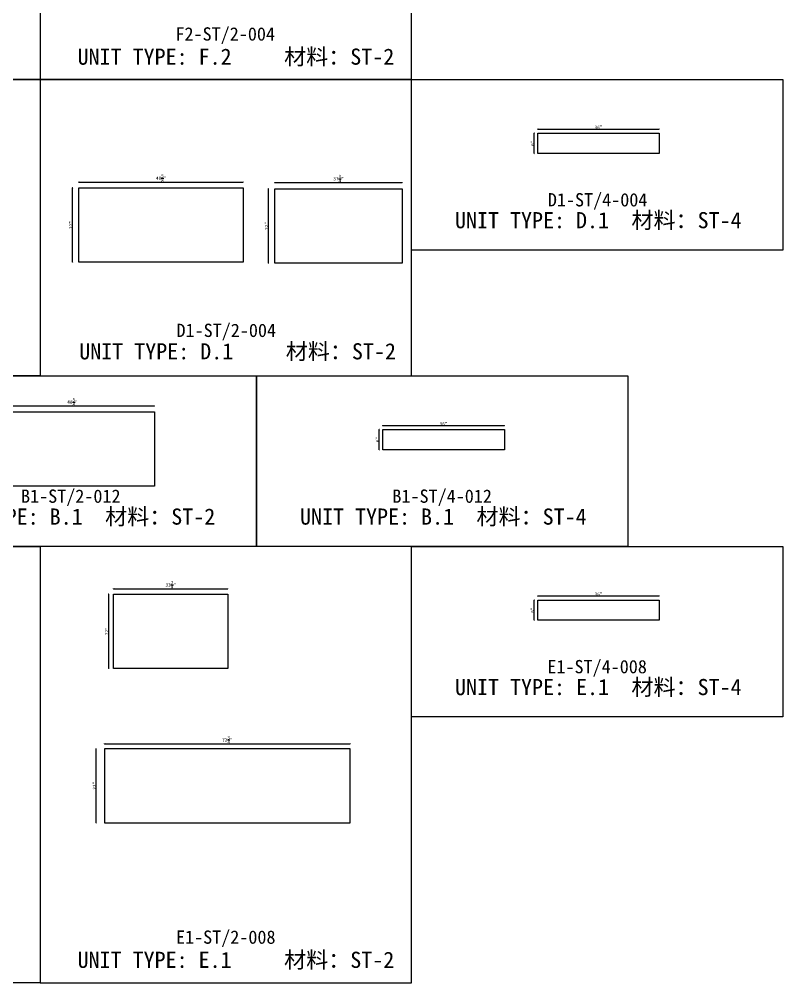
# Model space of a CAD drawing. Header units: millimetres. Extents: x -46966 to 138077, y -48408 to 2116.
# Drawn here: x 105926 to 111667, y -19970 to -12752 of the extents above; entities that cross this region are included whole.
import ezdxf
from ezdxf.enums import TextEntityAlignment as Align

# ---------------------------------------------------------------- set-up
doc = ezdxf.new("R2010")
doc.units = ezdxf.units.MM
doc.layers.add('PART_NUMBER', color=3, linetype='Continuous')
doc.styles.add('样式 1', font='')
doc.styles.get('样式 1').set_extended_font_data('NSimSun')
doc.dimstyles.new('副本 ISO-25', dxfattribs={"dimtxt": 25, "dimasz": 10, "dimexe": 1.5, "dimexo": 0.5, "dimtad": 1, "dimlfac": 0.03937, "dimlunit": 5, "dimtxsty": '样式 1', "dimblk": 'ARCHTICK', "dimcen": 2.5, "dimclrd": 256, "dimclrt": 1, "dimazin": 3, "dimtfac": 1, "dimtmove": 0, "dimatfit": 3, "dimfxlon": 1})

# ---------------------------------------------------------------- blocks, each defined once
blk = doc.blocks.new('_ArchTick')
at = {"color": 0, "linetype": 'ByBlock', "const_width": 0.15}
blk.add_lwpolyline([(-0.5, -0.5), (0.5, 0.5)], dxfattribs=at)
blk = doc.blocks.new('*D1799')
at = {"color": 0, "lineweight": -2, "transparency": 16777216}
for p, q in [((106375.6, -13977.3), (106375.6, -13974.8)), ((107610.7, -13977.3), (107610.7, -13974.8))]:
    blk.add_line(p, q, dxfattribs=at)
at = {"lineweight": -2, "transparency": 16777216}
blk.add_line((106375.6, -13976.3), (107610.7, -13976.3), dxfattribs=at)
at = {"layer": 'Defpoints', "color": 0, "transparency": 16777216}
for p in [(107610.7, -13976.3), (106375.6, -14020.9), (107610.7, -14020.9)]:
    blk.add_point(p, dxfattribs=at)
at = {"lineweight": -2, "transparency": 16777216, "xscale": 10, "yscale": 10, "zscale": 10, "rotation": 180}
blk.add_blockref('_ArchTick', (106375.6, -13976.3), dxfattribs=at)
at = {"lineweight": -2, "transparency": 16777216, "xscale": 10, "yscale": 10, "zscale": 10}
blk.add_blockref('_ArchTick', (107610.7, -13976.3), dxfattribs=at)
at = {"color": 1, "transparency": 16777216, "insert": (106993.2, -13947.2), "char_height": 25, "attachment_point": 5, "style": '样式 1'}
blk.add_mtext('\\A1;48{\\H1x;\\S5/8;}"', dxfattribs=at)
blk = doc.blocks.new('*D1800')
at = {"color": 0, "lineweight": -2, "transparency": 16777216}
for p, q in [((106328.9, -14020.9), (106326.4, -14020.9)), ((106328.9, -14579.7), (106326.4, -14579.7))]:
    blk.add_line(p, q, dxfattribs=at)
at = {"lineweight": -2, "transparency": 16777216}
blk.add_line((106327.9, -14579.7), (106327.9, -14020.9), dxfattribs=at)
at = {"layer": 'Defpoints', "color": 0, "transparency": 16777216}
for p in [(106327.9, -14020.9), (106375.6, -14020.9), (106375.6, -14579.7)]:
    blk.add_point(p, dxfattribs=at)
at = {"lineweight": -2, "transparency": 16777216, "xscale": 10, "yscale": 10, "zscale": 10}
for p, rotation in [((106327.9, -14020.9), 90), ((106327.9, -14579.7), 270)]:
    blk.add_blockref('_ArchTick', p, dxfattribs=dict(at, rotation=rotation))
at = {"color": 1, "transparency": 16777216, "insert": (106314.8, -14300.3), "char_height": 25, "attachment_point": 5, "rotation": 90, "style": '样式 1'}
blk.add_mtext('\\A1;22"', dxfattribs=at)
blk = doc.blocks.new('*D1801')
at = {"color": 0, "lineweight": -2, "transparency": 16777216}
for p, q in [((107847.5, -13981.9), (107847.5, -13979.4)), ((108806.3, -13981.9), (108806.3, -13979.4))]:
    blk.add_line(p, q, dxfattribs=at)
at = {"lineweight": -2, "transparency": 16777216}
blk.add_line((107847.5, -13980.9), (108806.3, -13980.9), dxfattribs=at)
at = {"layer": 'Defpoints', "color": 0, "transparency": 16777216}
for p in [(108806.3, -13980.9), (107847.5, -14027.7), (108806.3, -14027.7)]:
    blk.add_point(p, dxfattribs=at)
at = {"lineweight": -2, "transparency": 16777216, "xscale": 10, "yscale": 10, "zscale": 10, "rotation": 180}
blk.add_blockref('_ArchTick', (107847.5, -13980.9), dxfattribs=at)
at = {"lineweight": -2, "transparency": 16777216, "xscale": 10, "yscale": 10, "zscale": 10}
blk.add_blockref('_ArchTick', (108806.3, -13980.9), dxfattribs=at)
at = {"color": 1, "transparency": 16777216, "insert": (108326.9, -13951.8), "char_height": 25, "attachment_point": 5, "style": '样式 1'}
blk.add_mtext('\\A1;37{\\H1x;\\S3/4;}"', dxfattribs=at)
blk = doc.blocks.new('*D1802')
at = {"color": 0, "lineweight": -2, "transparency": 16777216}
for p, q in [((107800.4, -14027.7), (107797.9, -14027.7)), ((107800.4, -14586.5), (107797.9, -14586.5))]:
    blk.add_line(p, q, dxfattribs=at)
at = {"lineweight": -2, "transparency": 16777216}
blk.add_line((107799.4, -14586.5), (107799.4, -14027.7), dxfattribs=at)
at = {"layer": 'Defpoints', "color": 0, "transparency": 16777216}
for p in [(107799.4, -14027.7), (107847.5, -14027.7), (107847.5, -14586.5)]:
    blk.add_point(p, dxfattribs=at)
at = {"lineweight": -2, "transparency": 16777216, "xscale": 10, "yscale": 10, "zscale": 10}
for p, rotation in [((107799.4, -14027.7), 90), ((107799.4, -14586.5), 270)]:
    blk.add_blockref('_ArchTick', p, dxfattribs=dict(at, rotation=rotation))
at = {"color": 1, "transparency": 16777216, "insert": (107786.3, -14307.1), "char_height": 25, "attachment_point": 5, "rotation": 90, "style": '样式 1'}
blk.add_mtext('\\A1;22"', dxfattribs=at)
blk = doc.blocks.new('*D1803')
at = {"color": 0, "lineweight": -2, "transparency": 16777216}
for p, q in [((109824, -13579.3), (109824, -13576.8)), ((110738.4, -13579.3), (110738.4, -13576.8))]:
    blk.add_line(p, q, dxfattribs=at)
at = {"lineweight": -2, "transparency": 16777216}
blk.add_line((109824, -13578.3), (110738.4, -13578.3), dxfattribs=at)
at = {"layer": 'Defpoints', "color": 0, "transparency": 16777216}
for p in [(109824, -13609.2), (110738.4, -13578.3), (110738.4, -13609.2)]:
    blk.add_point(p, dxfattribs=at)
at = {"lineweight": -2, "transparency": 16777216, "xscale": 10, "yscale": 10, "zscale": 10, "rotation": 180}
blk.add_blockref('_ArchTick', (109824, -13578.3), dxfattribs=at)
at = {"lineweight": -2, "transparency": 16777216, "xscale": 10, "yscale": 10, "zscale": 10}
blk.add_blockref('_ArchTick', (110738.4, -13578.3), dxfattribs=at)
at = {"color": 1, "transparency": 16777216, "insert": (110281.2, -13565.2), "char_height": 25, "attachment_point": 5, "style": '样式 1'}
blk.add_mtext('\\A1;36"', dxfattribs=at)
blk = doc.blocks.new('*D1804')
at = {"color": 0, "lineweight": -2, "transparency": 16777216}
for p, q in [((109799.2, -13609.2), (109796.7, -13609.2)), ((109799.2, -13761.6), (109796.7, -13761.6))]:
    blk.add_line(p, q, dxfattribs=at)
at = {"lineweight": -2, "transparency": 16777216}
blk.add_line((109798.2, -13761.6), (109798.2, -13609.2), dxfattribs=at)
at = {"layer": 'Defpoints', "color": 0, "transparency": 16777216}
for p in [(109798.2, -13609.2), (109824, -13609.2), (109824, -13761.6)]:
    blk.add_point(p, dxfattribs=at)
at = {"lineweight": -2, "transparency": 16777216, "xscale": 10, "yscale": 10, "zscale": 10}
for p, rotation in [((109798.2, -13609.2), 90), ((109798.2, -13761.6), 270)]:
    blk.add_blockref('_ArchTick', p, dxfattribs=dict(at, rotation=rotation))
at = {"color": 1, "transparency": 16777216, "insert": (109785.1, -13685.4), "char_height": 25, "attachment_point": 5, "rotation": 90, "style": '样式 1'}
blk.add_mtext('\\A1;6"', dxfattribs=at)
blk = doc.blocks.new('*D1819')
at = {"color": 0, "lineweight": -2, "transparency": 16777216}
for p, q in [((105708.9, -15661.4), (105708.9, -15658.9)), ((106944, -15661.4), (106944, -15658.9))]:
    blk.add_line(p, q, dxfattribs=at)
at = {"lineweight": -2, "transparency": 16777216}
blk.add_line((105708.9, -15660.4), (106944, -15660.4), dxfattribs=at)
at = {"layer": 'Defpoints', "color": 0, "transparency": 16777216}
for p in [(106944, -15660.4), (105708.9, -15705), (106944, -15705)]:
    blk.add_point(p, dxfattribs=at)
at = {"lineweight": -2, "transparency": 16777216, "xscale": 10, "yscale": 10, "zscale": 10, "rotation": 180}
blk.add_blockref('_ArchTick', (105708.9, -15660.4), dxfattribs=at)
at = {"lineweight": -2, "transparency": 16777216, "xscale": 10, "yscale": 10, "zscale": 10}
blk.add_blockref('_ArchTick', (106944, -15660.4), dxfattribs=at)
at = {"color": 1, "transparency": 16777216, "insert": (106326.4, -15631.4), "char_height": 25, "attachment_point": 5, "style": '样式 1'}
blk.add_mtext('\\A1;48{\\H1x;\\S5/8;}"', dxfattribs=at)
blk = doc.blocks.new('*D1821')
at = {"color": 0, "lineweight": -2, "transparency": 16777216}
for p, q in [((108659, -15808.9), (108659, -15806.4)), ((109573.4, -15808.9), (109573.4, -15806.4))]:
    blk.add_line(p, q, dxfattribs=at)
at = {"lineweight": -2, "transparency": 16777216}
blk.add_line((108659, -15807.9), (109573.4, -15807.9), dxfattribs=at)
at = {"layer": 'Defpoints', "color": 0, "transparency": 16777216}
for p in [(109573.4, -15807.9), (108659, -15838.7), (109573.4, -15838.7)]:
    blk.add_point(p, dxfattribs=at)
at = {"lineweight": -2, "transparency": 16777216, "xscale": 10, "yscale": 10, "zscale": 10, "rotation": 180}
blk.add_blockref('_ArchTick', (108659, -15807.9), dxfattribs=at)
at = {"lineweight": -2, "transparency": 16777216, "xscale": 10, "yscale": 10, "zscale": 10}
blk.add_blockref('_ArchTick', (109573.4, -15807.9), dxfattribs=at)
at = {"color": 1, "transparency": 16777216, "insert": (109116.2, -15794.8), "char_height": 25, "attachment_point": 5, "style": '样式 1'}
blk.add_mtext('\\A1;36"', dxfattribs=at)
blk = doc.blocks.new('*D1822')
at = {"color": 0, "lineweight": -2, "transparency": 16777216}
for p, q in [((108634.2, -15838.7), (108631.7, -15838.7)), ((108634.2, -15991.1), (108631.7, -15991.1))]:
    blk.add_line(p, q, dxfattribs=at)
at = {"lineweight": -2, "transparency": 16777216}
blk.add_line((108633.2, -15991.1), (108633.2, -15838.7), dxfattribs=at)
at = {"layer": 'Defpoints', "color": 0, "transparency": 16777216}
for p in [(108633.2, -15838.7), (108659, -15838.7), (108659, -15991.1)]:
    blk.add_point(p, dxfattribs=at)
at = {"lineweight": -2, "transparency": 16777216, "xscale": 10, "yscale": 10, "zscale": 10}
for p, rotation in [((108633.2, -15838.7), 90), ((108633.2, -15991.1), 270)]:
    blk.add_blockref('_ArchTick', p, dxfattribs=dict(at, rotation=rotation))
at = {"color": 1, "transparency": 16777216, "insert": (108620.1, -15914.9), "char_height": 25, "attachment_point": 5, "rotation": 90, "style": '样式 1'}
blk.add_mtext('\\A1;6"', dxfattribs=at)
blk = doc.blocks.new('*D1780')
at = {"color": 0, "lineweight": -2, "transparency": 16777216}
for p, q in [((106635.2, -17037.7), (106635.2, -17035.2)), ((107495.6, -17037.7), (107495.6, -17035.2))]:
    blk.add_line(p, q, dxfattribs=at)
at = {"lineweight": -2, "transparency": 16777216}
blk.add_line((106635.2, -17036.7), (107495.6, -17036.7), dxfattribs=at)
at = {"layer": 'Defpoints', "color": 0, "transparency": 16777216}
for p in [(106635.2, -17076.1), (107495.6, -17036.7), (107495.6, -17076.1)]:
    blk.add_point(p, dxfattribs=at)
at = {"lineweight": -2, "transparency": 16777216, "xscale": 10, "yscale": 10, "zscale": 10, "rotation": 180}
blk.add_blockref('_ArchTick', (106635.2, -17036.7), dxfattribs=at)
at = {"lineweight": -2, "transparency": 16777216, "xscale": 10, "yscale": 10, "zscale": 10}
blk.add_blockref('_ArchTick', (107495.6, -17036.7), dxfattribs=at)
at = {"color": 1, "transparency": 16777216, "insert": (107065.4, -17007.6), "char_height": 25, "attachment_point": 5, "style": '样式 1'}
blk.add_mtext('\\A1;33{\\H1x;\\S7/8;}"', dxfattribs=at)
blk = doc.blocks.new('*D1781')
at = {"color": 0, "lineweight": -2, "transparency": 16777216}
for p, q in [((106599.5, -17076.1), (106597, -17076.1)), ((106599.5, -17634.9), (106597, -17634.9))]:
    blk.add_line(p, q, dxfattribs=at)
at = {"lineweight": -2, "transparency": 16777216}
blk.add_line((106598.5, -17076.1), (106598.5, -17634.9), dxfattribs=at)
at = {"layer": 'Defpoints', "color": 0, "transparency": 16777216}
for p in [(106635.2, -17076.1), (106598.5, -17634.9), (106635.2, -17634.9)]:
    blk.add_point(p, dxfattribs=at)
at = {"lineweight": -2, "transparency": 16777216, "xscale": 10, "yscale": 10, "zscale": 10}
for p, rotation in [((106598.5, -17076.1), 90), ((106598.5, -17634.9), 270)]:
    blk.add_blockref('_ArchTick', p, dxfattribs=dict(at, rotation=rotation))
at = {"color": 1, "transparency": 16777216, "insert": (106585.4, -17355.5), "char_height": 25, "attachment_point": 5, "rotation": 90, "style": '样式 1'}
blk.add_mtext('\\A1;22"', dxfattribs=at)
blk = doc.blocks.new('*D1782')
at = {"color": 0, "lineweight": -2, "transparency": 16777216}
for p, q in [((106567.3, -18203.5), (106567.3, -18201)), ((108415.1, -18203.5), (108415.1, -18201))]:
    blk.add_line(p, q, dxfattribs=at)
at = {"lineweight": -2, "transparency": 16777216}
blk.add_line((106567.3, -18202.5), (108415.1, -18202.5), dxfattribs=at)
at = {"layer": 'Defpoints', "color": 0, "transparency": 16777216}
for p in [(106567.3, -18239), (108415.1, -18202.5), (108415.1, -18239)]:
    blk.add_point(p, dxfattribs=at)
at = {"lineweight": -2, "transparency": 16777216, "xscale": 10, "yscale": 10, "zscale": 10, "rotation": 180}
blk.add_blockref('_ArchTick', (106567.3, -18202.5), dxfattribs=at)
at = {"lineweight": -2, "transparency": 16777216, "xscale": 10, "yscale": 10, "zscale": 10}
blk.add_blockref('_ArchTick', (108415.1, -18202.5), dxfattribs=at)
at = {"color": 1, "transparency": 16777216, "insert": (107491.2, -18173.4), "char_height": 25, "attachment_point": 5, "style": '样式 1'}
blk.add_mtext('\\A1;72{\\H1x;\\S3/4;}"', dxfattribs=at)
blk = doc.blocks.new('*D1783')
at = {"color": 0, "lineweight": -2, "transparency": 16777216}
for p, q in [((106505.6, -18239), (106503.1, -18239)), ((106505.6, -18797.8), (106503.1, -18797.8))]:
    blk.add_line(p, q, dxfattribs=at)
at = {"lineweight": -2, "transparency": 16777216}
blk.add_line((106504.6, -18797.8), (106504.6, -18239), dxfattribs=at)
at = {"layer": 'Defpoints', "color": 0, "transparency": 16777216}
for p in [(106504.6, -18239), (106567.3, -18239), (106567.3, -18797.8)]:
    blk.add_point(p, dxfattribs=at)
at = {"lineweight": -2, "transparency": 16777216, "xscale": 10, "yscale": 10, "zscale": 10}
for p, rotation in [((106504.6, -18239), 90), ((106504.6, -18797.8), 270)]:
    blk.add_blockref('_ArchTick', p, dxfattribs=dict(at, rotation=rotation))
at = {"color": 1, "transparency": 16777216, "insert": (106491.5, -18518.4), "char_height": 25, "attachment_point": 5, "rotation": 90, "style": '样式 1'}
blk.add_mtext('\\A1;22"', dxfattribs=at)
blk = doc.blocks.new('*D1784')
at = {"color": 0, "lineweight": -2, "transparency": 16777216}
for p, q in [((109824, -17091.3), (109824, -17088.8)), ((110738.4, -17091.3), (110738.4, -17088.8))]:
    blk.add_line(p, q, dxfattribs=at)
at = {"lineweight": -2, "transparency": 16777216}
blk.add_line((109824, -17090.3), (110738.4, -17090.3), dxfattribs=at)
at = {"layer": 'Defpoints', "color": 0, "transparency": 16777216}
for p in [(110738.4, -17090.3), (109824, -17121.1), (110738.4, -17121.1)]:
    blk.add_point(p, dxfattribs=at)
at = {"lineweight": -2, "transparency": 16777216, "xscale": 10, "yscale": 10, "zscale": 10, "rotation": 180}
blk.add_blockref('_ArchTick', (109824, -17090.3), dxfattribs=at)
at = {"lineweight": -2, "transparency": 16777216, "xscale": 10, "yscale": 10, "zscale": 10}
blk.add_blockref('_ArchTick', (110738.4, -17090.3), dxfattribs=at)
at = {"color": 1, "transparency": 16777216, "insert": (110281.2, -17077.2), "char_height": 25, "attachment_point": 5, "style": '样式 1'}
blk.add_mtext('\\A1;36"', dxfattribs=at)
blk = doc.blocks.new('*D1785')
at = {"color": 0, "lineweight": -2, "transparency": 16777216}
for p, q in [((109799.2, -17121.1), (109796.7, -17121.1)), ((109799.2, -17273.5), (109796.7, -17273.5))]:
    blk.add_line(p, q, dxfattribs=at)
at = {"lineweight": -2, "transparency": 16777216}
blk.add_line((109798.2, -17273.5), (109798.2, -17121.1), dxfattribs=at)
at = {"layer": 'Defpoints', "color": 0, "transparency": 16777216}
for p in [(109798.2, -17121.1), (109824, -17121.1), (109824, -17273.5)]:
    blk.add_point(p, dxfattribs=at)
at = {"lineweight": -2, "transparency": 16777216, "xscale": 10, "yscale": 10, "zscale": 10}
for p, rotation in [((109798.2, -17121.1), 90), ((109798.2, -17273.5), 270)]:
    blk.add_blockref('_ArchTick', p, dxfattribs=dict(at, rotation=rotation))
at = {"color": 1, "transparency": 16777216, "insert": (109785.1, -17197.3), "char_height": 25, "attachment_point": 5, "rotation": 90, "style": '样式 1'}
blk.add_mtext('\\A1;6"', dxfattribs=at)

msp = doc.modelspace()

# ---------------------------------------------------------------- linework, layer by layer
at = {"color": 1}
for points in [[(102125.971, -9923.375), (106082.853, -9923.375), (106082.853, -13205.431), (102125.971, -13205.431)], [(106082.853, -13205.431), (108874.727, -13205.431), (108874.727, -9923.375), (106082.853, -9923.375)], [(102125.971, -13205.431), (106082.853, -13205.431), (106082.853, -15434.998), (102125.971, -15434.998)], [(106082.853, -15434.998), (108874.727, -15434.998), (108874.727, -13205.431), (106082.853, -13205.431)], [(108874.727, -13205.431), (111666.602, -13205.431), (111666.602, -14487.829), (108874.727, -14487.829)], [(104917.846, -15434.998), (107709.72, -15434.998), (107709.72, -16717.396), (104917.846, -16717.396)], [(107709.72, -15434.998), (110501.595, -15434.998), (110501.595, -16717.396), (107709.72, -16717.396)], [(102125.971, -16717.396), (106082.853, -16717.396), (106082.853, -19999.452), (102125.971, -19999.452)], [(106082.853, -19999.452), (108874.727, -19999.452), (108874.727, -16717.396), (106082.853, -16717.396)], [(108874.727, -16717.396), (111666.602, -16717.396), (111666.602, -17999.794), (108874.727, -17999.794)]]:
    msp.add_lwpolyline(points, close=True, dxfattribs=at)
for points in [[(109824.046, -13609.168), (110738.446, -13609.168), (110738.446, -13761.568), (109824.046, -13761.568)], [(106375.643, -14020.857), (107610.718, -14020.857), (107610.718, -14579.657), (106375.643, -14579.657)], [(107847.49, -14027.716), (108806.34, -14027.716), (108806.34, -14586.516), (107847.49, -14586.516)], [(105708.886, -15704.977), (106943.961, -15704.977), (106943.961, -16263.777), (105708.886, -16263.777)], [(108659.039, -15838.735), (109573.439, -15838.735), (109573.439, -15991.135), (108659.039, -15991.135)], [(106635.171, -17076.103), (107495.596, -17076.103), (107495.596, -17634.903), (106635.171, -17634.903)], [(109824.046, -17121.132), (110738.446, -17121.132), (110738.446, -17273.532), (109824.046, -17273.532)], [(108415.124, -18238.999), (106567.274, -18238.999), (106567.274, -18797.799), (108415.124, -18797.799)]]:
    msp.add_lwpolyline(points, close=True)

# ---------------------------------------------------------------- texts
at = {"style": '样式 1'}
for s, p in [('UNIT TYPE: F.2', (106364.839, -13094.074)), ('材料：ST-2', (107917.564, -13094.074)), ('UNIT TYPE: D.1', (109202.355, -14324.325)), ('材料：ST-4', (110528.636, -14324.325)), ('UNIT TYPE: D.1', (106377.18, -15310.725)), ('材料：ST-2', (107929.905, -15310.725)), ('UNIT TYPE: B.1', (105245.474, -16553.892)), ('材料：ST-2', (106571.755, -16553.892)), ('UNIT TYPE: B.1', (108037.348, -16553.892)), ('材料：ST-4', (109363.629, -16553.892)), ('UNIT TYPE: E.1', (109202.355, -17836.289)), ('材料：ST-4', (110528.636, -17836.289)), ('UNIT TYPE: E.1', (106364.839, -19888.096)), ('材料：ST-2', (107917.564, -19888.096))]:
    msp.add_text(s, height=121.5865, dxfattribs=at).set_placement(p)
at = {"layer": 'PART_NUMBER', "color": 3, "style": '样式 1'}
for s, p in [('F2-ST/2-004', (107474.94, -12862.6)), ('D1-ST/4-004', (110274.591, -14109.998)), ('D1-ST/2-004', (107482.717, -15092.167)), ('B1-ST/2-012', (106313.855, -16339.565)), ('B1-ST/4-012', (109105.73, -16339.565)), ('E1-ST/4-008', (110270.737, -17621.963)), ('E1-ST/2-008', (107478.863, -19656.621))]:
    msp.add_text(s, height=100, dxfattribs=at).set_placement(p, align=Align.MIDDLE_CENTER)

# ---------------------------------------------------------------- dimensions: what is measured, and where the dimension line sits
for base, p1, p2, picture, middle in [((110738.446, -13578.332), (109824.046, -13609.168), (110738.446, -13609.168), '*D1803', (110281.246, -13565.207)), ((107610.718, -13976.329), (106375.643, -14020.857), (107610.718, -14020.857), '*D1799', (106993.181, -13947.235)), ((108806.34, -13980.86), (107847.49, -14027.716), (108806.34, -14027.716), '*D1801', (108326.915, -13951.766)), ((106943.961, -15660.448), (105708.886, -15704.977), (106943.961, -15704.977), '*D1819', (106326.423, -15631.355)), ((109573.439, -15807.899), (108659.039, -15838.735), (109573.439, -15838.735), '*D1821', (109116.239, -15794.774)), ((107495.596, -17036.676), (106635.171, -17076.103), (107495.596, -17076.103), '*D1780', (107065.383, -17007.583)), ((110738.446, -17090.297), (109824.046, -17121.132), (110738.446, -17121.132), '*D1784', (110281.246, -17077.172)), ((108415.124, -18202.539), (106567.274, -18238.999), (108415.124, -18238.999), '*D1782', (107491.199, -18173.446))]:
    dim = msp.add_linear_dim(base=base, p1=p1, p2=p2, dimstyle='副本 ISO-25')
    dim.commit()
    dim.dimension.update_dxf_attribs({"geometry": picture, "text_midpoint": middle})
for base, p1, p2, picture, middle in [((109798.212, -13609.168), (109824.046, -13761.568), (109824.046, -13609.168), '*D1804', (109785.087, -13685.368)), ((106327.88, -14020.857), (106375.643, -14579.657), (106375.643, -14020.857), '*D1800', (106314.755, -14300.257)), ((107799.382, -14027.716), (107847.49, -14586.516), (107847.49, -14027.716), '*D1802', (107786.257, -14307.116)), ((108633.204, -15838.735), (108659.039, -15991.135), (108659.039, -15838.735), '*D1822', (108620.079, -15914.935)), ((106598.525, -17634.903), (106635.171, -17076.103), (106635.171, -17634.903), '*D1781', (106585.4, -17355.503)), ((109798.212, -17121.132), (109824.046, -17273.532), (109824.046, -17121.132), '*D1785', (109785.087, -17197.332)), ((106504.603, -18238.999), (106567.274, -18797.799), (106567.274, -18238.999), '*D1783', (106491.478, -18518.399))]:
    dim = msp.add_linear_dim(base=base, p1=p1, p2=p2, angle=90, dimstyle='副本 ISO-25')
    dim.commit()
    dim.dimension.update_dxf_attribs({"geometry": picture, "text_midpoint": middle})

doc.saveas('drawing.dxf')
